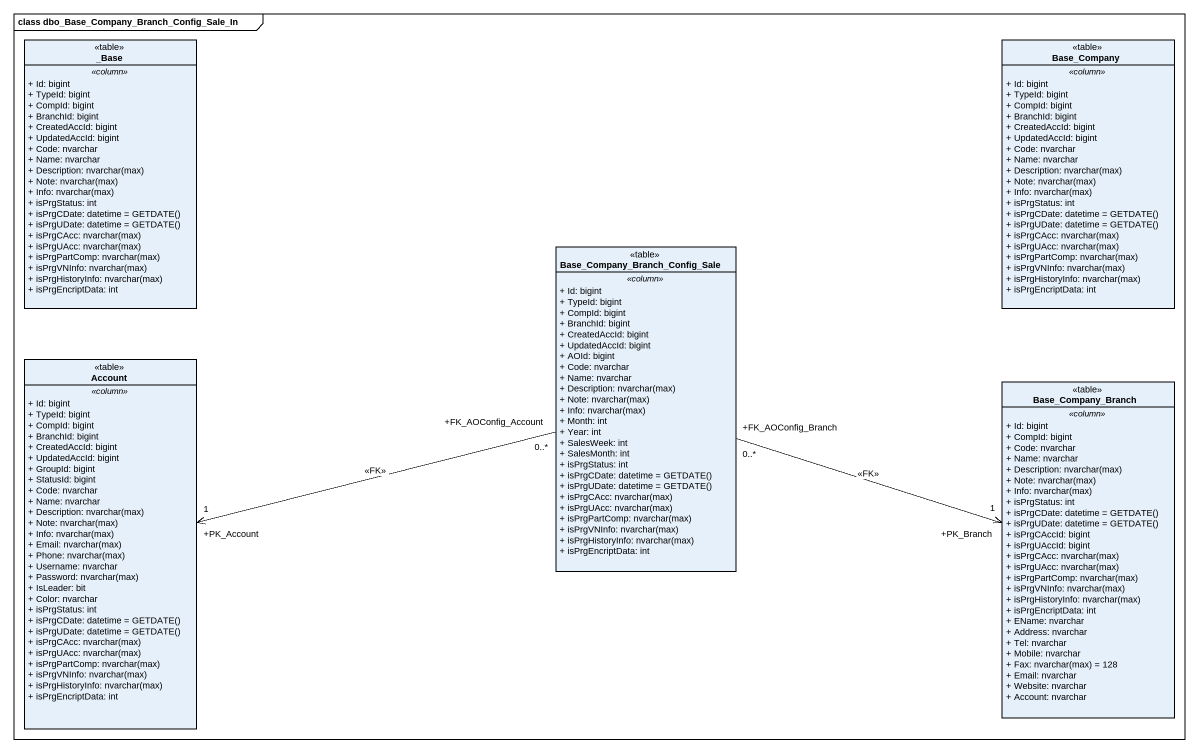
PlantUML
@startuml
mainframe class dbo_Base_Company_Branch_Config_Sale_In
hide circle
hide empty members
skinparam classAttributeIconSize 0
class "_Base" as Base <<table>> {
  .. <<column>> ..
  + Id: bigint
  + TypeId: bigint
  + CompId: bigint
  + BranchId: bigint
  + CreatedAccId: bigint
  + UpdatedAccId: bigint
  + Code: nvarchar
  + Name: nvarchar
  {field} + Description: nvarchar(max)
  {field} + Note: nvarchar(max)
  {field} + Info: nvarchar(max)
  + isPrgStatus: int
  {field} + isPrgCDate: datetime = GETDATE()
  {field} + isPrgUDate: datetime = GETDATE()
  {field} + isPrgCAcc: nvarchar(max)
  {field} + isPrgUAcc: nvarchar(max)
  {field} + isPrgPartComp: nvarchar(max)
  {field} + isPrgVNInfo: nvarchar(max)
  {field} + isPrgHistoryInfo: nvarchar(max)
  + isPrgEncriptData: int
}
class Base_Company <<table>> {
  .. <<column>> ..
  + Id: bigint
  + TypeId: bigint
  + CompId: bigint
  + BranchId: bigint
  + CreatedAccId: bigint
  + UpdatedAccId: bigint
  + Code: nvarchar
  + Name: nvarchar
  {field} + Description: nvarchar(max)
  {field} + Note: nvarchar(max)
  {field} + Info: nvarchar(max)
  + isPrgStatus: int
  {field} + isPrgCDate: datetime = GETDATE()
  {field} + isPrgUDate: datetime = GETDATE()
  {field} + isPrgCAcc: nvarchar(max)
  {field} + isPrgUAcc: nvarchar(max)
  {field} + isPrgPartComp: nvarchar(max)
  {field} + isPrgVNInfo: nvarchar(max)
  {field} + isPrgHistoryInfo: nvarchar(max)
  + isPrgEncriptData: int
}
class "Base_Company_Branch_Config_Sale" as Base_Company_Branch_Config <<table>> {
  .. <<column>> ..
  + Id: bigint
  + TypeId: bigint
  + CompId: bigint
  + BranchId: bigint
  + CreatedAccId: bigint
  + UpdatedAccId: bigint
  + AOId: bigint
  + Code: nvarchar
  + Name: nvarchar
  {field} + Description: nvarchar(max)
  {field} + Note: nvarchar(max)
  {field} + Info: nvarchar(max)
  + Month: int
  + Year: int
  + SalesWeek: int
  + SalesMonth: int
  + isPrgStatus: int
  {field} + isPrgCDate: datetime = GETDATE()
  {field} + isPrgUDate: datetime = GETDATE()
  {field} + isPrgCAcc: nvarchar(max)
  {field} + isPrgUAcc: nvarchar(max)
  {field} + isPrgPartComp: nvarchar(max)
  {field} + isPrgVNInfo: nvarchar(max)
  {field} + isPrgHistoryInfo: nvarchar(max)
  + isPrgEncriptData: int
}
class Account <<table>> {
  .. <<column>> ..
  + Id: bigint
  + TypeId: bigint
  + CompId: bigint
  + BranchId: bigint
  + CreatedAccId: bigint
  + UpdatedAccId: bigint
  + GroupId: bigint
  + StatusId: bigint
  + Code: nvarchar
  + Name: nvarchar
  {field} + Description: nvarchar(max)
  {field} + Note: nvarchar(max)
  {field} + Info: nvarchar(max)
  {field} + Email: nvarchar(max)
  {field} + Phone: nvarchar(max)
  + Username: nvarchar
  {field} + Password: nvarchar(max)
  + IsLeader: bit
  + Color: nvarchar
  + isPrgStatus: int
  {field} + isPrgCDate: datetime = GETDATE()
  {field} + isPrgUDate: datetime = GETDATE()
  {field} + isPrgCAcc: nvarchar(max)
  {field} + isPrgUAcc: nvarchar(max)
  {field} + isPrgPartComp: nvarchar(max)
  {field} + isPrgVNInfo: nvarchar(max)
  {field} + isPrgHistoryInfo: nvarchar(max)
  + isPrgEncriptData: int
}
class Base_Company_Branch <<table>> {
  .. <<column>> ..
  + Id: bigint
  + CompId: bigint
  + Code: nvarchar
  + Name: nvarchar
  {field} + Description: nvarchar(max)
  {field} + Note: nvarchar(max)
  {field} + Info: nvarchar(max)
  + isPrgStatus: int
  {field} + isPrgCDate: datetime = GETDATE()
  {field} + isPrgUDate: datetime = GETDATE()
  + isPrgCAccId: bigint
  + isPrgUAccId: bigint
  {field} + isPrgCAcc: nvarchar(max)
  {field} + isPrgUAcc: nvarchar(max)
  {field} + isPrgPartComp: nvarchar(max)
  {field} + isPrgVNInfo: nvarchar(max)
  {field} + isPrgHistoryInfo: nvarchar(max)
  + isPrgEncriptData: int
  + EName: nvarchar
  + Address: nvarchar
  + Tel: nvarchar
  + Mobile: nvarchar
  {field} + Fax: nvarchar(max) = 128
  + Email: nvarchar
  + Website: nvarchar
  + Account: nvarchar
}
Base_Company_Branch_Config "+FK_AOConfig_Account\n0..*" -left-> "+PK_Account\n1" Account : <<FK>>
Base_Company_Branch_Config "+FK_AOConfig_Branch\n0..*" -right-> "+PK_Branch\n1" Base_Company_Branch : <<FK>>
@enduml
